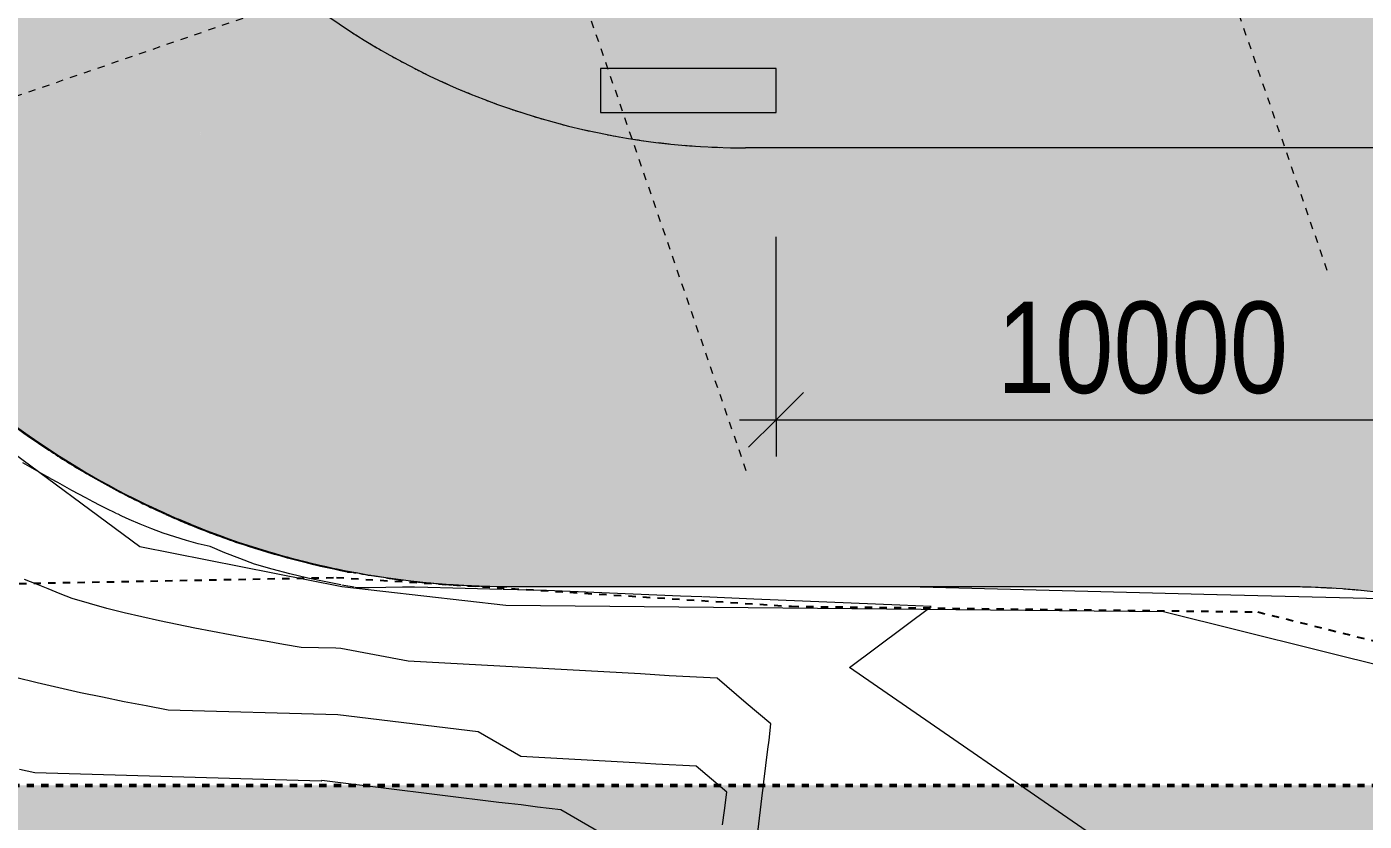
# Model space of a CAD drawing. Header units: metres. Extents: x -2515 to -2174, y 3875 to 4127.
# Drawn here: x -2452.27 to -2433.98, y 3945.45 to 3956.32 of the extents above; entities that cross this region are included whole.
import ezdxf

# ---------------------------------------------------------------- set-up
doc = ezdxf.new("R2010")
doc.units = ezdxf.units.M
for name, pattern in [('BOUNDARY Tighter', [0.008, 0.004, -0.002, 0, -0.002]), ('Dash Medium', [0.0075, 0.0045, -0.003]), ('Grid Line', [0.021, 0.012, -0.003, 0.003, -0.003])]:
    doc.linetypes.add(name, pattern=pattern)
for name, color, linetype, lineweight in [('A-ANNO-DIMS', 211, 'Continuous', 5), ('A-ANNO-DIMS-500', 211, 'Continuous', 5), ('A-DETL', 90, 'Continuous', 5), ('A-DETL-GENF', 92, 'Continuous', 5), ('A-FLOR', 192, 'Continuous', 5), ('A-FLOR-PATT', 8, 'Continuous', 5), ('A-GENM', 13, 'Continuous', 5), ('C-TOPO', 7, 'Continuous', 5), ('C-TOPO-MAJR', 7, 'Continuous', 18), ('C-TOPO-MINR', 7, 'Continuous', 5), ('S-GRID', 1, 'Continuous', 5)]:
    doc.layers.add(name, color=color, linetype=linetype, lineweight=lineweight)
doc.styles.add('Arial Narrow_1', font='ARIALN.TTF', dxfattribs={"height": 1.25})
doc.dimstyles.new('2_5-CON-Diagonal-_mm__1', dxfattribs={"dimscale": 0.3048, "dimtxt": 1.279289, "dimasz": 2.46063, "dimexe": 1.64042, "dimexo": 0.0625, "dimgap": 0, "dimtad": 1, "dimdec": 0, "dimlfac": 1000, "dimzin": 0, "dimdsep": 46, "dimtxsty": 'Arial Narrow_1', "dimblk1": 'OBLIQUE', "dimblk2": 'OBLIQUE', "dimsah": 1, "dimcen": 0.09, "dimdle": 1.64042, "dimazin": 0, "dimtfac": 1, "dimtdec": 4, "dimtix": 1, "dimtmove": 0, "dimatfit": 3, "dimfxl": 8.2021, "dimfxlon": 1, "dimtvp": 1, "dimtolj": 1, "dimtzin": 0, "dimlwd": 15, "dimlwe": 15, "dimarcsym": 2})

# ---------------------------------------------------------------- blocks, each defined once
blk = doc.blocks.new('Generic Models 6 - Generic Models 2-971374-GA - TENANCY PLAN')
at = {"layer": 'A-GENM'}
h = blk.add_hatch(color=7, dxfattribs=at)
h.paths.add_polyline_path([(-2417.221, 3954.151), (-2417.221, 3954.751), (-2419.621, 3954.751), (-2419.621, 3954.151), (-2419.083, 3954.151)])
h.paths.add_polyline_path([(-2444.421, 3955.144), (-2442.021, 3955.144), (-2442.021, 3955.744), (-2444.421, 3955.744)])
h.paths.add_polyline_path([(-2429.726, 3955.144), (-2429.621, 3955.144), (-2429.621, 3955.744), (-2432.021, 3955.744), (-2432.021, 3955.144)])
h.paths.add_polyline_path([(-2414.588, 3958.663), (-2412.319, 3959.444), (-2412.514, 3960.011), (-2414.784, 3959.23)])
for p, q in [((-2444.421, 3955.744), (-2444.421, 3955.144)), ((-2442.021, 3955.744), (-2444.421, 3955.744)), ((-2442.021, 3955.144), (-2442.021, 3955.744)), ((-2444.421, 3955.144), (-2442.021, 3955.144))]:
    blk.add_line(p, q, dxfattribs=at)
blk = doc.blocks.new('DIMBLOCK23-GA - TENANCY PLAN')
at = {"layer": 'A-ANNO-DIMS-500', "lineweight": 15}
for p, q in [((-2442.021, 3950.942), (-2442.021, 3953.442)), ((-2432.021, 3950.942), (-2432.021, 3953.442)), ((-2442.021, 3950.942), (-2441.646, 3951.317)), ((-2432.021, 3950.942), (-2431.646, 3951.317)), ((-2442.521, 3950.942), (-2431.521, 3950.942)), ((-2442.021, 3950.942), (-2442.396, 3950.567)), ((-2442.021, 3950.942), (-2442.021, 3950.442)), ((-2432.021, 3950.942), (-2432.396, 3950.567)), ((-2432.021, 3950.942), (-2432.021, 3950.442))]:
    blk.add_line(p, q, dxfattribs=at)
at = {"layer": 'A-ANNO-DIMS-500', "color": 0, "lineweight": 15, "insert": (-2439, 3952.558), "char_height": 1.25, "width": 4.75164, "attachment_point": 1, "line_spacing_factor": 0.974696, "style": 'Arial Narrow_1'}
blk.add_mtext('10000', dxfattribs=at)
blk = doc.blocks.new('_Oblique')
at = {"color": 0, "linetype": 'ByBlock', "lineweight": -2}
blk.add_line((-0.5, -0.5), (0.5, 0.5), dxfattribs=at)

msp = doc.modelspace()

# ---------------------------------------------------------------- hatches: boundary and pattern name
at = {"layer": 'A-DETL-GENF', "transparency": 33554585}
h = msp.add_hatch(color=7, dxfattribs=at)
h.paths.add_polyline_path([(-2302.0185, 3892.4128), (-2174.3113, 3892.4128), (-2174.3113, 4126.8955), (-2514.8637, 4126.8955), (-2514.8637, 3892.4128), (-2344.5875, 3892.4128)])
h.paths.add_polyline_path([(-2500.3708, 3896.9439), (-2507.4708, 3896.9439), (-2507.4708, 3904.3439), (-2500.3708, 3904.3439), (-2500.3708, 3903.4974)])
h.paths.add_polyline_path([(-2443.0284, 3945.9439), (-2477.4708, 3945.9439), (-2477.4708, 4057.0406), (-2355.409, 4057.0406), (-2355.409, 4059.8908), (-2213.309, 4059.8908), (-2213.309, 3949.0908), (-2338.4583, 3949.0908), (-2338.4583, 3945.9439), (-2441.6982, 3945.9439)])
at = {"layer": 'A-FLOR-PATT'}
h = msp.add_hatch(color=254, dxfattribs=at)
h.paths.add_polyline_path([(-2433.7947, 3954.6599), (-2432.0206, 3955.7122), (-2432.0206, 3955.7439), (-2431.9672, 3955.7439), (-2428.2924, 3957.9236), (-2428.3612, 3958.105), (-2428.4363, 3958.361), (-2428.4679, 3958.4906), (-2428.5033, 3958.6876), (-2428.5265, 3958.8864), (-2428.5373, 3959.0863), (-2428.5359, 3959.2865), (-2428.5222, 3959.4862), (-2428.4961, 3959.6846), (-2428.4579, 3959.8811), (-2428.4077, 3960.0749), (-2428.3457, 3960.2652), (-2428.272, 3960.4513), (-2428.1871, 3960.6326), (-2428.0911, 3960.8082), (-2427.9845, 3960.9777), (-2427.8677, 3961.1402), (-2427.7411, 3961.2953), (-2427.6052, 3961.4422), (-2427.4605, 3961.5805), (-2427.3075, 3961.7097), (-2427.1469, 3961.8291), (-2426.9793, 3961.9385), (-2426.8052, 3962.0373), (-2426.6254, 3962.1253), (-2426.4405, 3962.202), (-2426.2512, 3962.2671), (-2426.0583, 3962.3205), (-2425.8625, 3962.3619), (-2425.6645, 3962.3912), (-2425.465, 3962.4083), (-2425.2649, 3962.413), (-2425.0649, 3962.4054), (-2424.8657, 3962.3855), (-2424.6681, 3962.3534), (-2424.4045, 3962.2891), (-2424.2808, 3962.253), (-2424.0925, 3962.1851), (-2423.9087, 3962.1058), (-2423.7302, 3962.0153), (-2423.5576, 3961.9139), (-2423.3915, 3961.8022), (-2423.2326, 3961.6804), (-2423.0816, 3961.5491), (-2422.9389, 3961.4087), (-2422.7612, 3961.2045), (-2419.3884, 3963.2052), (-2420.0042, 3964.9937), (-2412.4401, 3967.5983), (-2412.3624, 3967.3727), (-2405.202, 3971.62), (-2448.4979, 3956.7116), (-2434.0623, 3954.6972)])
h.paths.add_polyline_path([(-2437.979, 3959.9217), (-2438.0154, 3960.036), (-2437.3555, 3960.2611), (-2437.3198, 3960.1487), (-2437.9734, 3959.9236)])
h.paths.add_polyline_path([(-2409.5481, 3969.7348), (-2409.5846, 3969.8492), (-2408.9246, 3970.0743), (-2408.8889, 3969.9618), (-2409.5425, 3969.7368)])
for points in [[(-2453.6931, 3951.9279), (-2448.9299, 3957.0618), (-2449.194, 3957.2965), (-2449.4496, 3957.5405), (-2449.6963, 3957.7933), (-2449.9339, 3958.0548), (-2450.1909, 3958.361), (-2450.3807, 3958.6021), (-2450.5892, 3958.8873), (-2450.7876, 3959.1797), (-2451.0101, 3959.539), (-2451.1525, 3959.7847), (-2451.3186, 3960.0965), (-2451.4736, 3960.4139), (-2451.6172, 3960.7367), (-2451.7493, 3961.0644), (-2451.8698, 3961.3966), (-2456.4883, 3956.3651), (-2456.3313, 3955.9378), (-2456.1999, 3955.6132), (-2456.0681, 3955.3124), (-2455.9051, 3954.9715), (-2455.7308, 3954.6361), (-2455.5455, 3954.3067), (-2455.3494, 3953.9836), (-2455.1426, 3953.6672), (-2454.9255, 3953.3578), (-2454.6982, 3953.0558), (-2454.4611, 3952.7615), (-2454.2144, 3952.4752), (-2453.9583, 3952.1972), (-2453.7143, 3951.9494)], [(-2436.377, 3948.6599), (-2435.1276, 3948.6599), (-2442.4407, 3954.6599), (-2445.7037, 3948.6599), (-2437.7073, 3948.6599)], [(-2435.1276, 3948.6599), (-2433.7947, 3954.6599), (-2442.4407, 3954.6599), (-2435.7878, 3949.2015)]]:
    msp.add_hatch(color=253, dxfattribs=at).paths.add_polyline_path(points)
h = msp.add_hatch(color=253, dxfattribs=at)
h.paths.add_polyline_path([(-2445.7037, 3948.6599), (-2442.4407, 3954.6599), (-2442.9001, 3954.6718), (-2443.2854, 3954.6972), (-2443.6301, 3954.7326), (-2443.8493, 3954.7599), (-2444.3251, 3954.8412), (-2444.5447, 3954.8845), (-2445.0074, 3954.9975), (-2445.2296, 3955.058), (-2445.689, 3955.2055), (-2445.9004, 3955.2796), (-2446.3277, 3955.4505), (-2446.5539, 3955.5482), (-2447.0548, 3955.7922), (-2447.4944, 3956.0361), (-2447.9456, 3956.3182), (-2448.3777, 3956.6211), (-2448.6577, 3956.8365), (-2448.9299, 3957.0618), (-2453.6931, 3951.9279), (-2453.4258, 3951.6737), (-2453.1505, 3951.4283), (-2452.8673, 3951.1919), (-2452.5767, 3950.9648), (-2452.2789, 3950.7472), (-2451.9742, 3950.5393), (-2451.6629, 3950.3415), (-2451.2792, 3950.1175), (-2451.0101, 3949.9705), (-2450.693, 3949.8097), (-2450.3588, 3949.6536), (-2450.0197, 3949.5085), (-2449.6761, 3949.3744), (-2449.1709, 3949.2015), (-2448.9767, 3949.1399), (-2448.6217, 3949.0397), (-2448.2637, 3948.9511), (-2447.903, 3948.8741), (-2447.54, 3948.8088), (-2447.0193, 3948.7376), (-2446.8087, 3948.7136), (-2446.4411, 3948.6838), (-2445.956, 3948.664)])
h.paths.add_polyline_path([(-2449.8837, 3954.8086), (-2449.8832, 3954.8086), (-2449.9185, 3954.9449)])
h = msp.add_hatch(color=254, dxfattribs=at)
h.paths.add_polyline_path([(-2442.4407, 3954.6599), (-2433.7947, 3954.6599), (-2448.4979, 3956.7116), (-2448.2223, 3956.5081), (-2447.9398, 3956.3142), (-2447.6508, 3956.1301), (-2447.3557, 3955.956), (-2447.0548, 3955.7922), (-2446.7484, 3955.6388), (-2446.4369, 3955.4961), (-2446.1207, 3955.3641), (-2445.689, 3955.2055), (-2445.4756, 3955.1332), (-2445.1475, 3955.0345), (-2444.8162, 3954.9471), (-2444.4821, 3954.8712), (-2444.1455, 3954.8068), (-2443.807, 3954.754), (-2443.4668, 3954.7129), (-2443.0284, 3954.6784), (-2442.7833, 3954.6658)])
h.paths.add_polyline_path([(-2443.807, 3955.1439), (-2444.4206, 3955.1439), (-2444.4206, 3955.7439), (-2442.0206, 3955.7439), (-2442.0206, 3955.1439), (-2443.0284, 3955.1439)])
h = msp.add_hatch(color=253, dxfattribs=at)
h.paths.add_polyline_path([(-2433.0279, 3954.6363), (-2433.0279, 3954.6363), (-2433.0279, 3954.6363)])
h.paths.add_polyline_path([(-2432.42, 3948.3456), (-2430.7563, 3954.285), (-2431.1299, 3954.3725), (-2431.5059, 3954.4485), (-2431.884, 3954.513), (-2432.3862, 3954.579), (-2432.6454, 3954.6069), (-2433.0279, 3954.6363), (-2433.4111, 3954.654), (-2433.7947, 3954.6599), (-2435.1276, 3948.6599), (-2434.7861, 3948.655), (-2434.445, 3948.6402), (-2434.1044, 3948.6155), (-2433.7165, 3948.5747), (-2433.2576, 3948.5097), (-2433.089, 3948.4827), (-2432.7535, 3948.419)])

# ---------------------------------------------------------------- linework, layer by layer
at = {"layer": 'A-DETL', "linetype": 'BOUNDARY Tighter', "lineweight": 25}
for p, q in [((-2456.1743, 3948.6327), (-2448.0332, 3948.7862)), ((-2448.0332, 3948.7862), (-2441.8078, 3948.3922)), ((-2441.8078, 3948.3922), (-2435.434, 3948.3159)), ((-2435.434, 3948.3159), (-2429.1168, 3946.7409))]:
    msp.add_line(p, q, dxfattribs=at)
at = {"layer": 'A-DETL', "linetype": 'Dash Medium', "lineweight": 50}
msp.add_line((-2477.4708, 3945.9439), (-2338.4583, 3945.9439), dxfattribs=at)
at = {"layer": 'A-FLOR'}
for p, q in [((-2433.7947, 3954.6599), (-2442.4407, 3954.6599)), ((-2435.1276, 3948.6599), (-2445.7037, 3948.6599))]:
    msp.add_line(p, q, dxfattribs=at)
msp.add_arc((-2442.4407, 3964.627), 9.9671, 232.57489, 270, dxfattribs=at)
for points in [[(-2447.8653, 3956.2654), (-2447.8192, 3956.2355), (-2447.7728, 3956.206), (-2447.7263, 3956.1768)], [(-2447.5695, 3956.0808), (-2447.5225, 3956.0526), (-2447.4753, 3956.0247), (-2447.4278, 3955.9973)], [(-2447.268, 3955.9069), (-2447.2198, 3955.8802), (-2447.1715, 3955.854), (-2447.1229, 3955.8281)], [(-2446.6472, 3955.591), (-2446.5974, 3955.5679), (-2446.5474, 3955.5451), (-2446.4972, 3955.5227)], [(-2446.3282, 3955.4493), (-2446.2779, 3955.428), (-2446.2275, 3955.4071), (-2446.1769, 3955.3867)], [(-2446.0048, 3955.319), (-2445.954, 3955.2995), (-2445.9029, 3955.2804), (-2445.8517, 3955.2617)], [(-2445.6774, 3955.2001), (-2445.6259, 3955.1824), (-2445.5742, 3955.1651), (-2445.5223, 3955.1483)], [(-2445.345, 3955.0924), (-2445.2934, 3955.0767), (-2445.2416, 3955.0614), (-2445.1897, 3955.0465)], [(-2445.0078, 3954.9962), (-2444.9566, 3954.9825), (-2444.9053, 3954.9693), (-2444.8538, 3954.9565)], [(-2444.6674, 3954.9118), (-2444.6166, 3954.9002), (-2444.5656, 3954.8889), (-2444.5146, 3954.8781)], [(-2444.3254, 3954.8397), (-2444.2745, 3954.8299), (-2444.2235, 3954.8205), (-2444.1725, 3954.8115)], [(-2443.6303, 3954.7311), (-2443.5813, 3954.7253), (-2443.5323, 3954.7197), (-2443.4832, 3954.7146)], [(-2443.2721, 3954.6946), (-2443.227, 3954.6909), (-2443.1818, 3954.6874), (-2443.1366, 3954.6842)], [(-2442.9002, 3954.6705), (-2442.8648, 3954.6689), (-2442.8294, 3954.6674), (-2442.794, 3954.6662)], [(-2445.7037, 3948.6599), (-2446.4417, 3948.6599), (-2447.9167, 3948.8036), (-2450.0469, 3949.442), (-2452.0137, 3950.4794), (-2453.1669, 3951.4109), (-2453.6931, 3951.9279)], [(-2432.42, 3948.3456), (-2432.8632, 3948.4499), (-2433.7618, 3948.6072), (-2434.6721, 3948.6599), (-2435.1276, 3948.6599)]]:
    msp.add_open_spline(points, degree=3, dxfattribs=at)
for points, knots in [([(-2446.9607, 3955.7437), (-2446.9447, 3955.7356), (-2446.8954, 3955.7107), (-2446.846, 3955.6862), (-2446.8125, 3955.6699)], [-0.379356459, -0.379356459, -0.379356459, -0.379356459, -0.375, -0.365966029, -0.365966029, -0.365966029, -0.365966029]), ([(-2443.9807, 3954.7796), (-2443.9805, 3954.7796), (-2443.9299, 3954.7716), (-2443.8792, 3954.7641), (-2443.8285, 3954.757)], [-0.125029471, -0.125029471, -0.125029471, -0.125029471, -0.125, -0.112588523, -0.112588523, -0.112588523, -0.112588523])]:
    msp.add_open_spline(points, degree=3, knots=knots, dxfattribs=at)
at = {"layer": 'C-TOPO'}
for p, q in [((-2450.7232, 3949.2073), (-2456.2343, 3953.2749)), ((-2452.1189, 3950.6363), (-2452.2109, 3950.6995)), ((-2451.8665, 3950.4693), (-2451.9649, 3950.5332)), ((-2451.7001, 3950.3644), (-2451.687, 3950.3563)), ((-2451.608, 3950.308), (-2451.6512, 3950.3343)), ((-2451.4008, 3950.1855), (-2451.392, 3950.1805)), ((-2451.3559, 3950.1598), (-2451.3698, 3950.1677)), ((-2450.4924, 3949.7145), (-2450.6106, 3949.77)), ((-2450.3905, 3949.6679), (-2450.3784, 3949.6624)), ((-2450.0491, 3949.5206), (-2450.0384, 3949.5162)), ((-2449.8668, 3949.4472), (-2450.0111, 3949.505)), ((-2449.741, 3949.3987), (-2449.8668, 3949.4472)), ((-2447.962, 3948.6608), (-2450.7232, 3949.2073)), ((-2448.7629, 3949.078), (-2448.9137, 3949.1212)), ((-2448.6465, 3949.0463), (-2448.6334, 3949.0428)), ((-2448.2853, 3948.956), (-2448.2746, 3948.9536)), ((-2448.1697, 3948.9298), (-2448.2595, 3948.9501)), ((-2447.9066, 3948.8748), (-2447.9633, 3948.8861)), ((-2447.8822, 3948.8601), (-2447.8161, 3948.8584)), ((-2447.5699, 3948.8137), (-2447.5813, 3948.8156)), ((-2447.5649, 3948.8129), (-2447.5699, 3948.8137)), ((-2447.5451, 3948.8096), (-2447.5649, 3948.8129)), ((-2447.188, 3948.7569), (-2447.181, 3948.756)), ((-2445.7152, 3948.4021), (-2447.962, 3948.6608)), ((-2446.0803, 3948.6661), (-2446.1015, 3948.6668)), ((-2446.0832, 3948.6662), (-2446.0759, 3948.666)), ((-2445.762, 3948.66), (-2445.7708, 3948.6601)), ((-2445.7527, 3948.66), (-2445.762, 3948.66)), ((-2440.0514, 3948.6599), (-2435.9927, 3948.5561)), ((-2435.9879, 3948.556), (-2433.0841, 3948.4818)), ((-2434.4241, 3948.6389), (-2434.4585, 3948.6409)), ((-2434.0984, 3948.615), (-2434.1115, 3948.6161)), ((-2436.7227, 3948.3176), (-2445.7152, 3948.4021)), ((-2429.2343, 3946.4488), (-2436.7227, 3948.3176))]:
    msp.add_line(p, q, dxfattribs=at)
at = {"layer": 'C-TOPO', "flags": 128}
for points in [[(-2451.9794, 3950.5427), (-2451.9933, 3950.552), (-2452.1189, 3950.6363)], [(-2451.6763, 3950.3497), (-2451.7378, 3950.3878), (-2451.8665, 3950.4693)], [(-2451.3698, 3950.1677), (-2451.4893, 3950.2371), (-2451.608, 3950.308)], [(-2451.0484, 3949.9904), (-2451.0817, 3950.0082), (-2451.2752, 3950.1141)], [(-2450.7359, 3949.8307), (-2450.7892, 3949.8571), (-2450.9365, 3949.9318)], [(-2450.2356, 3949.5994), (-2450.3643, 3949.6561), (-2450.4924, 3949.7145)], [(-2450.0233, 3949.51), (-2450.031, 3949.5131), (-2450.1942, 3949.5816)], [(-2449.3449, 3949.2571), (-2449.5945, 3949.3444), (-2449.6427, 3949.362)], [(-2449.0025, 3949.1476), (-2449.0423, 3949.1597), (-2449.3196, 3949.2485), (-2449.3258, 3949.2506)], [(-2448.7051, 3949.0621), (-2448.734, 3949.07), (-2448.7629, 3949.078)], [(-2448.6194, 3949.0391), (-2448.6623, 3949.0505), (-2448.7051, 3949.0621)], [(-2448.5192, 3949.013), (-2448.5693, 3949.0259), (-2448.6194, 3949.0391)], [(-2448.3913, 3948.9812), (-2448.4553, 3948.997), (-2448.5192, 3949.013)], [(-2448.2664, 3948.9517), (-2448.2806, 3948.955), (-2448.3913, 3948.9812)], [(-2448.0815, 3948.9106), (-2448.1256, 3948.9201), (-2448.1697, 3948.9298)], [(-2447.9633, 3948.8861), (-2448.0224, 3948.8982), (-2448.0815, 3948.9106)], [(-2447.8038, 3948.855), (-2447.8836, 3948.8703), (-2447.9001, 3948.8735)], [(-2447.5813, 3948.8156), (-2447.6738, 3948.8314), (-2447.7662, 3948.848)], [(-2447.3268, 3948.776), (-2447.4459, 3948.7938), (-2447.5327, 3948.8076)], [(-2447.2385, 3948.7637), (-2447.2632, 3948.7671), (-2447.2879, 3948.7705)], [(-2447.1151, 3948.7476), (-2447.1235, 3948.7487), (-2447.1319, 3948.7497)], [(-2446.9314, 3948.7262), (-2447.0233, 3948.7365), (-2447.1151, 3948.7476)], [(-2446.7809, 3948.7109), (-2446.8562, 3948.7183), (-2446.9314, 3948.7262)], [(-2446.778, 3948.7106), (-2446.7795, 3948.7108), (-2446.7809, 3948.7109)], [(-2446.7042, 3948.7039), (-2446.7411, 3948.7072), (-2446.778, 3948.7106)], [(-2446.6496, 3948.6992), (-2446.6769, 3948.7015), (-2446.7042, 3948.7039)], [(-2446.4403, 3948.6837), (-2446.545, 3948.691), (-2446.6496, 3948.6992)], [(-2446.2928, 3948.6751), (-2446.3665, 3948.6792), (-2446.4401, 3948.6837)], [(-2446.2004, 3948.6707), (-2446.2466, 3948.6728), (-2446.2928, 3948.6751)], [(-2446.1732, 3948.6696), (-2446.1868, 3948.6701), (-2446.2004, 3948.6707)], [(-2446.1015, 3948.6668), (-2446.1374, 3948.6682), (-2446.1732, 3948.6696)], [(-2445.7708, 3948.6601), (-2445.9362, 3948.6623), (-2446.0586, 3948.6654)]]:
    msp.add_lwpolyline(points, dxfattribs=at)
at = {"layer": 'C-TOPO'}
for centre, radius, start, end in [((-2445.7037, 3960.0599), 11.4, 235.56472, 236.25394), ((-2445.7037, 3960.0599), 11.4, 236.25394, 236.37431), ((-2445.7037, 3960.0599), 11.4, 236.37431, 236.47769), ((-2445.7037, 3960.0599), 11.4, 237.43107, 238.15633), ((-2445.7037, 3960.0599), 11.4, 238.15633, 238.26432), ((-2445.7037, 3960.0599), 11.4, 239.2794, 240.01715), ((-2445.7037, 3960.0599), 11.4, 240.09952, 240.20749), ((-2445.7037, 3960.0599), 11.4, 241.12647, 241.89794), ((-2445.7037, 3960.0599), 11.4, 241.89794, 242.07138), ((-2445.7037, 3960.0599), 11.4, 242.98735, 243.66917), ((-2445.7037, 3960.0599), 11.4, 243.66917, 243.93229), ((-2445.7037, 3960.0599), 11.4, 244.86623, 245.61671), ((-2445.7037, 3960.0599), 11.4, 245.61671, 245.72467), ((-2445.7037, 3960.0599), 11.4, 246.75038, 247.46756), ((-2445.7037, 3960.0599), 11.4, 247.46756, 247.59348), ((-2445.7037, 3960.0599), 11.4, 248.61206, 249.10499), ((-2445.7037, 3960.0599), 11.4, 249.10499, 249.51682), ((-2445.7037, 3960.0599), 11.4, 250.44485, 250.97203), ((-2445.7037, 3960.0599), 11.4, 250.97203, 251.38322), ((-2445.7037, 3960.0599), 11.4, 252.29097, 253.08026), ((-2445.7037, 3960.0599), 11.4, 253.08026, 253.24745), ((-2445.7037, 3960.0599), 11.4, 254.13013, 255.02824), ((-2445.7037, 3960.0599), 11.4, 256.02421, 256.89249), ((-2445.7037, 3960.0599), 11.4, 257.94284, 258.75312), ((-2445.7037, 3960.0599), 11.4, 259.83153, 260.63627), ((-2445.7037, 3960.0599), 11.4, 261.66491, 262.51451), ((-2445.7037, 3960.0599), 11.4, 263.47669, 264.36843), ((-2445.7037, 3960.0599), 11.4, 265.31911, 266.24575), ((-2445.7037, 3960.0599), 11.4, 267.29186, 268.09221), ((-2435.1276, 3936.8421), 11.8178, 89.62544, 90), ((-2435.1276, 3936.8421), 11.8178, 88.35468, 89.60786), ((-2435.1276, 3936.8421), 11.8178, 88.22864, 88.34405), ((-2435.1276, 3936.8421), 11.8178, 86.93153, 87.64589), ((-2435.1276, 3936.8421), 11.8178, 86.45449, 86.90416), ((-2435.1276, 3936.8421), 11.8178, 84.6761, 85.76567)]:
    msp.add_arc(centre, radius, start, end, dxfattribs=at)
for centre, major_axis, ratio, start_param, end_param in [((-2445.5537, 3960.0863), (9.9209, 5.8747), 0.9883766, 3.763387, 3.7673224), ((-2445.6891, 3960.1874), (1.3184, 11.4527), 0.9943767, 3.0713253, 3.0746643), ((-2445.5913, 3959.8418), (10.7055, 3.7298), 0.9847011, 4.2279531, 4.2314336), ((-2445.7037, 3960.0603), (1.3449, 11.3208), 0.9999816, 3.1248002, 3.1342253), ((-2445.7037, 3960.0602), (-0.0037, 11.4003), 0.9999875, 3.1369691, 3.1412675)]:
    msp.add_ellipse(centre, major_axis=major_axis, ratio=ratio, start_param=start_param, end_param=end_param, dxfattribs=at)
for points in [[(-2453.1885, 3951.4537), (-2452.8131, 3951.1267), (-2452.4162, 3950.8243), (-2452.0013, 3950.5491)], [(-2452, 3950.5482), (-2451.8332, 3950.4376), (-2451.6635, 3950.3314), (-2451.4912, 3950.2298)], [(-2451.487, 3950.2273), (-2451.447, 3950.2038), (-2451.4069, 3950.1805), (-2451.3666, 3950.1574)], [(-2451.3659, 3950.157), (-2451.1499, 3950.0333), (-2450.9299, 3949.9166), (-2450.7062, 3949.8073)], [(-2450.7062, 3949.8073), (-2450.6367, 3949.7734), (-2450.5669, 3949.7401), (-2450.4967, 3949.7076)], [(-2450.4955, 3949.707), (-2450.4541, 3949.6878), (-2450.4125, 3949.6688), (-2450.3708, 3949.6501)], [(-2450.3681, 3949.6489), (-2450.3266, 3949.6302), (-2450.285, 3949.6119), (-2450.2432, 3949.5937)], [(-2450.2421, 3949.5932), (-2450.1701, 3949.5619), (-2450.0977, 3949.5314), (-2450.025, 3949.5016)], [(-2450.025, 3949.5016), (-2449.7947, 3949.4071), (-2449.5613, 3949.3202), (-2449.3253, 3949.2411)], [(-2447.887, 3948.8611), (-2448.3742, 3948.9563), (-2448.8549, 3949.0833), (-2449.3253, 3949.2411)]]:
    msp.add_open_spline(points, degree=3, dxfattribs=at)
at = {"layer": 'C-TOPO-MAJR', "color": 251, "lineweight": 13}
for p, q in [((-2452.1384, 3948.6946), (-2452.302, 3948.7594)), ((-2451.9749, 3948.6294), (-2452.1384, 3948.6946)), ((-2451.8114, 3948.5642), (-2451.9749, 3948.6294)), ((-2451.6478, 3948.4992), (-2451.8114, 3948.5642)), ((-2451.4118, 3948.4291), (-2451.6478, 3948.4992)), ((-2451.1742, 3948.364), (-2451.4118, 3948.4291)), ((-2450.9353, 3948.3033), (-2451.1742, 3948.364)), ((-2450.6955, 3948.2466), (-2450.9353, 3948.3033)), ((-2450.4549, 3948.1931), (-2450.6955, 3948.2466)), ((-2450.2138, 3948.1423), (-2450.4549, 3948.1931)), ((-2449.9723, 3948.0937), (-2450.2138, 3948.1423)), ((-2449.7304, 3948.0469), (-2449.9723, 3948.0937)), ((-2449.4882, 3948.0016), (-2449.7304, 3948.0469)), ((-2449.2458, 3947.9575), (-2449.4882, 3948.0016)), ((-2449.0032, 3947.9144), (-2449.2458, 3947.9575)), ((-2448.7604, 3947.8721), (-2449.0032, 3947.9144)), ((-2448.5175, 3947.8304), (-2448.7604, 3947.8721)), ((-2448.0414, 3947.8198), (-2448.5175, 3947.8304)), ((-2447.9762, 3947.8146), (-2448.0414, 3947.8198)), ((-2447.0512, 3947.6428), (-2447.9762, 3947.8146)), ((-2443.8736, 3947.4675), (-2447.0512, 3947.6428)), ((-2443.4849, 3947.4439), (-2443.8736, 3947.4675)), ((-2442.8282, 3947.4099), (-2443.4849, 3947.4439)), ((-2442.43, 3947.0688), (-2442.8282, 3947.4099)), ((-2442.0911, 3946.7844), (-2442.43, 3947.0688)), ((-2442.1144, 3946.5627), (-2442.0911, 3946.7844)), ((-2442.1334, 3946.4382), (-2442.1144, 3946.5627)), ((-2442.1879, 3945.9927), (-2442.1334, 3946.4382)), ((-2452.158, 3946.1179), (-2452.3673, 3946.1601)), ((-2448.2449, 3946.0039), (-2452.158, 3946.1179)), ((-2448.2351, 3946.0098), (-2448.2449, 3946.0039)), ((-2442.1979, 3945.9053), (-2442.1879, 3945.9927))]:
    msp.add_line(p, q, dxfattribs=at)
at = {"layer": 'C-TOPO-MAJR', "color": 254, "lineweight": 13}
for p, q in [((-2445.813, 3945.7106), (-2448.2351, 3946.0098)), ((-2442.2771, 3945.2644), (-2442.2064, 3945.8419)), ((-2442.2064, 3945.8419), (-2442.1979, 3945.9053)), ((-2445.6808, 3945.6947), (-2445.813, 3945.7106)), ((-2445.5061, 3945.677), (-2445.6808, 3945.6947)), ((-2445.2841, 3945.6468), (-2445.5061, 3945.677)), ((-2444.9668, 3945.6086), (-2445.2841, 3945.6468)), ((-2443.9709, 3945.0371), (-2444.9668, 3945.6086))]:
    msp.add_line(p, q, dxfattribs=at)
at = {"layer": 'C-TOPO-MINR', "color": 252}
for p, q in [((-2452.2276, 3950.3005), (-2452.3225, 3950.3557)), ((-2452.1325, 3950.2456), (-2452.2276, 3950.3005)), ((-2441.0174, 3947.5546), (-2439.9012, 3948.3919)), ((-2452.1289, 3947.3462), (-2452.4246, 3947.42)), ((-2436.7788, 3944.6352), (-2441.0174, 3947.5546)), ((-2451.8319, 3947.2767), (-2452.1289, 3947.3462)), ((-2451.5343, 3947.211), (-2451.8319, 3947.2767)), ((-2451.2359, 3947.1484), (-2451.5343, 3947.211)), ((-2450.9369, 3947.0884), (-2451.2359, 3947.1484)), ((-2450.6375, 3947.0304), (-2450.9369, 3947.0884)), ((-2450.3377, 3946.9742), (-2450.6375, 3947.0304)), ((-2448.0158, 3946.9065), (-2450.3377, 3946.9742)), ((-2446.0947, 3946.6748), (-2448.0158, 3946.9065)), ((-2445.5111, 3946.3399), (-2446.0947, 3946.6748)), ((-2443.9471, 3946.2537), (-2445.5111, 3946.3399)), ((-2443.6663, 3946.2338), (-2443.9471, 3946.2537)), ((-2443.113, 3946.2077), (-2443.6663, 3946.2338)), ((-2442.6945, 3945.8525), (-2443.113, 3946.2077))]:
    msp.add_line(p, q, dxfattribs=at)
at = {"layer": 'C-TOPO-MINR', "color": 9}
for p, q in [((-2452.0373, 3950.191), (-2452.1325, 3950.2456)), ((-2451.9442, 3950.1381), (-2452.0373, 3950.191)), ((-2451.8461, 3950.0829), (-2451.9418, 3950.1367)), ((-2451.7501, 3950.0296), (-2451.8461, 3950.0829)), ((-2451.6537, 3949.9769), (-2451.7501, 3950.0296)), ((-2451.5571, 3949.9247), (-2451.6537, 3949.9769)), ((-2451.4602, 3949.8731), (-2451.5571, 3949.9247)), ((-2451.3629, 3949.8222), (-2451.4602, 3949.8731)), ((-2451.2652, 3949.772), (-2451.3629, 3949.8222)), ((-2451.1672, 3949.7225), (-2451.2652, 3949.772)), ((-2451.0689, 3949.6737), (-2451.1672, 3949.7225)), ((-2451.0357, 3949.6576), (-2451.0689, 3949.6737)), ((-2450.9701, 3949.6257), (-2451.0307, 3949.6552)), ((-2450.871, 3949.5784), (-2450.9701, 3949.6257)), ((-2450.7168, 3949.5132), (-2450.871, 3949.5784)), ((-2450.5611, 3949.4515), (-2450.7168, 3949.5132)), ((-2450.4038, 3949.3939), (-2450.5611, 3949.4515)), ((-2450.2461, 3949.341), (-2450.4038, 3949.3939)), ((-2450.0847, 3949.292), (-2450.2449, 3949.3405)), ((-2449.9231, 3949.2479), (-2450.0847, 3949.292)), ((-2449.7602, 3949.208), (-2449.9231, 3949.2479)), ((-2449.5592, 3949.125), (-2449.7602, 3949.208)), ((-2449.3571, 3949.045), (-2449.5592, 3949.125)), ((-2449.1542, 3948.9675), (-2449.3571, 3949.045)), ((-2448.9125, 3948.8992), (-2449.1542, 3948.9675)), ((-2448.6694, 3948.836), (-2448.9125, 3948.8992)), ((-2448.425, 3948.7778), (-2448.6694, 3948.836)), ((-2448.1795, 3948.7249), (-2448.425, 3948.7778)), ((-2447.9736, 3948.6852), (-2448.1795, 3948.7249)), ((-2447.9328, 3948.6773), (-2447.9621, 3948.683)), ((-2447.7908, 3948.6533), (-2447.9328, 3948.6773)), ((-2447.7345, 3948.6438), (-2447.7779, 3948.6511)), ((-2447.5908, 3948.6459), (-2447.7345, 3948.6438)), ((-2447.1292, 3948.6526), (-2447.5885, 3948.6459)), ((-2446.9661, 3948.655), (-2447.1264, 3948.6526)), ((-2446.7847, 3948.6502), (-2446.9661, 3948.655)), ((-2446.4427, 3948.6412), (-2446.7834, 3948.6502)), ((-2445.7678, 3948.6235), (-2446.4425, 3948.6412)), ((-2445.1617, 3948.6077), (-2445.7559, 3948.6232)), ((-2443.3262, 3948.5324), (-2445.1617, 3948.6077)), ((-2443.0342, 3948.5204), (-2443.3261, 3948.5324)), ((-2442.3269, 3948.4914), (-2443.0284, 3948.5202)), ((-2441.3275, 3948.4504), (-2442.3265, 3948.4914)), ((-2440.328, 3948.4094), (-2441.3269, 3948.4504)), ((-2439.9012, 3948.3919), (-2440.3273, 3948.4094)), ((-2442.7255, 3945.5992), (-2442.6945, 3945.8525)), ((-2442.7545, 3945.4057), (-2442.7255, 3945.5992))]:
    msp.add_line(p, q, dxfattribs=at)
at = {"layer": 'S-GRID', "linetype": 'Grid Line'}
for p, q in [((-2434.4824, 3952.9821), (-2463.3852, 4036.92)), ((-2442.4287, 3950.2459), (-2471.3315, 4034.1838)), ((-2340.582, 3993.8709), (-2467.1847, 3950.2771))]:
    msp.add_line(p, q, dxfattribs=at)

# ---------------------------------------------------------------- block references
at = {"layer": 'A-GENM'}
msp.add_blockref('Generic Models 6 - Generic Models 2-971374-GA - TENANCY PLAN', (0, 0), dxfattribs=at)

# ---------------------------------------------------------------- dimensions: what is measured, and where the dimension line sits
at = {"layer": 'A-ANNO-DIMS', "lineweight": 15}
dim = msp.add_linear_dim(base=(-2432.0206, 3950.9422), p1=(-2442.0206, 3953.4422), p2=(-2432.0206, 3953.4422), dimstyle='2_5-CON-Diagonal-_mm__1', override={"dimpost": '<>', "dimfxl": 10}, dxfattribs=at)
dim.commit()
dim.dimension.update_dxf_attribs({"geometry": 'DIMBLOCK23-GA - TENANCY PLAN', "text_midpoint": (-2437.0206, 3951.5804)})

doc.saveas('drawing.dxf')
